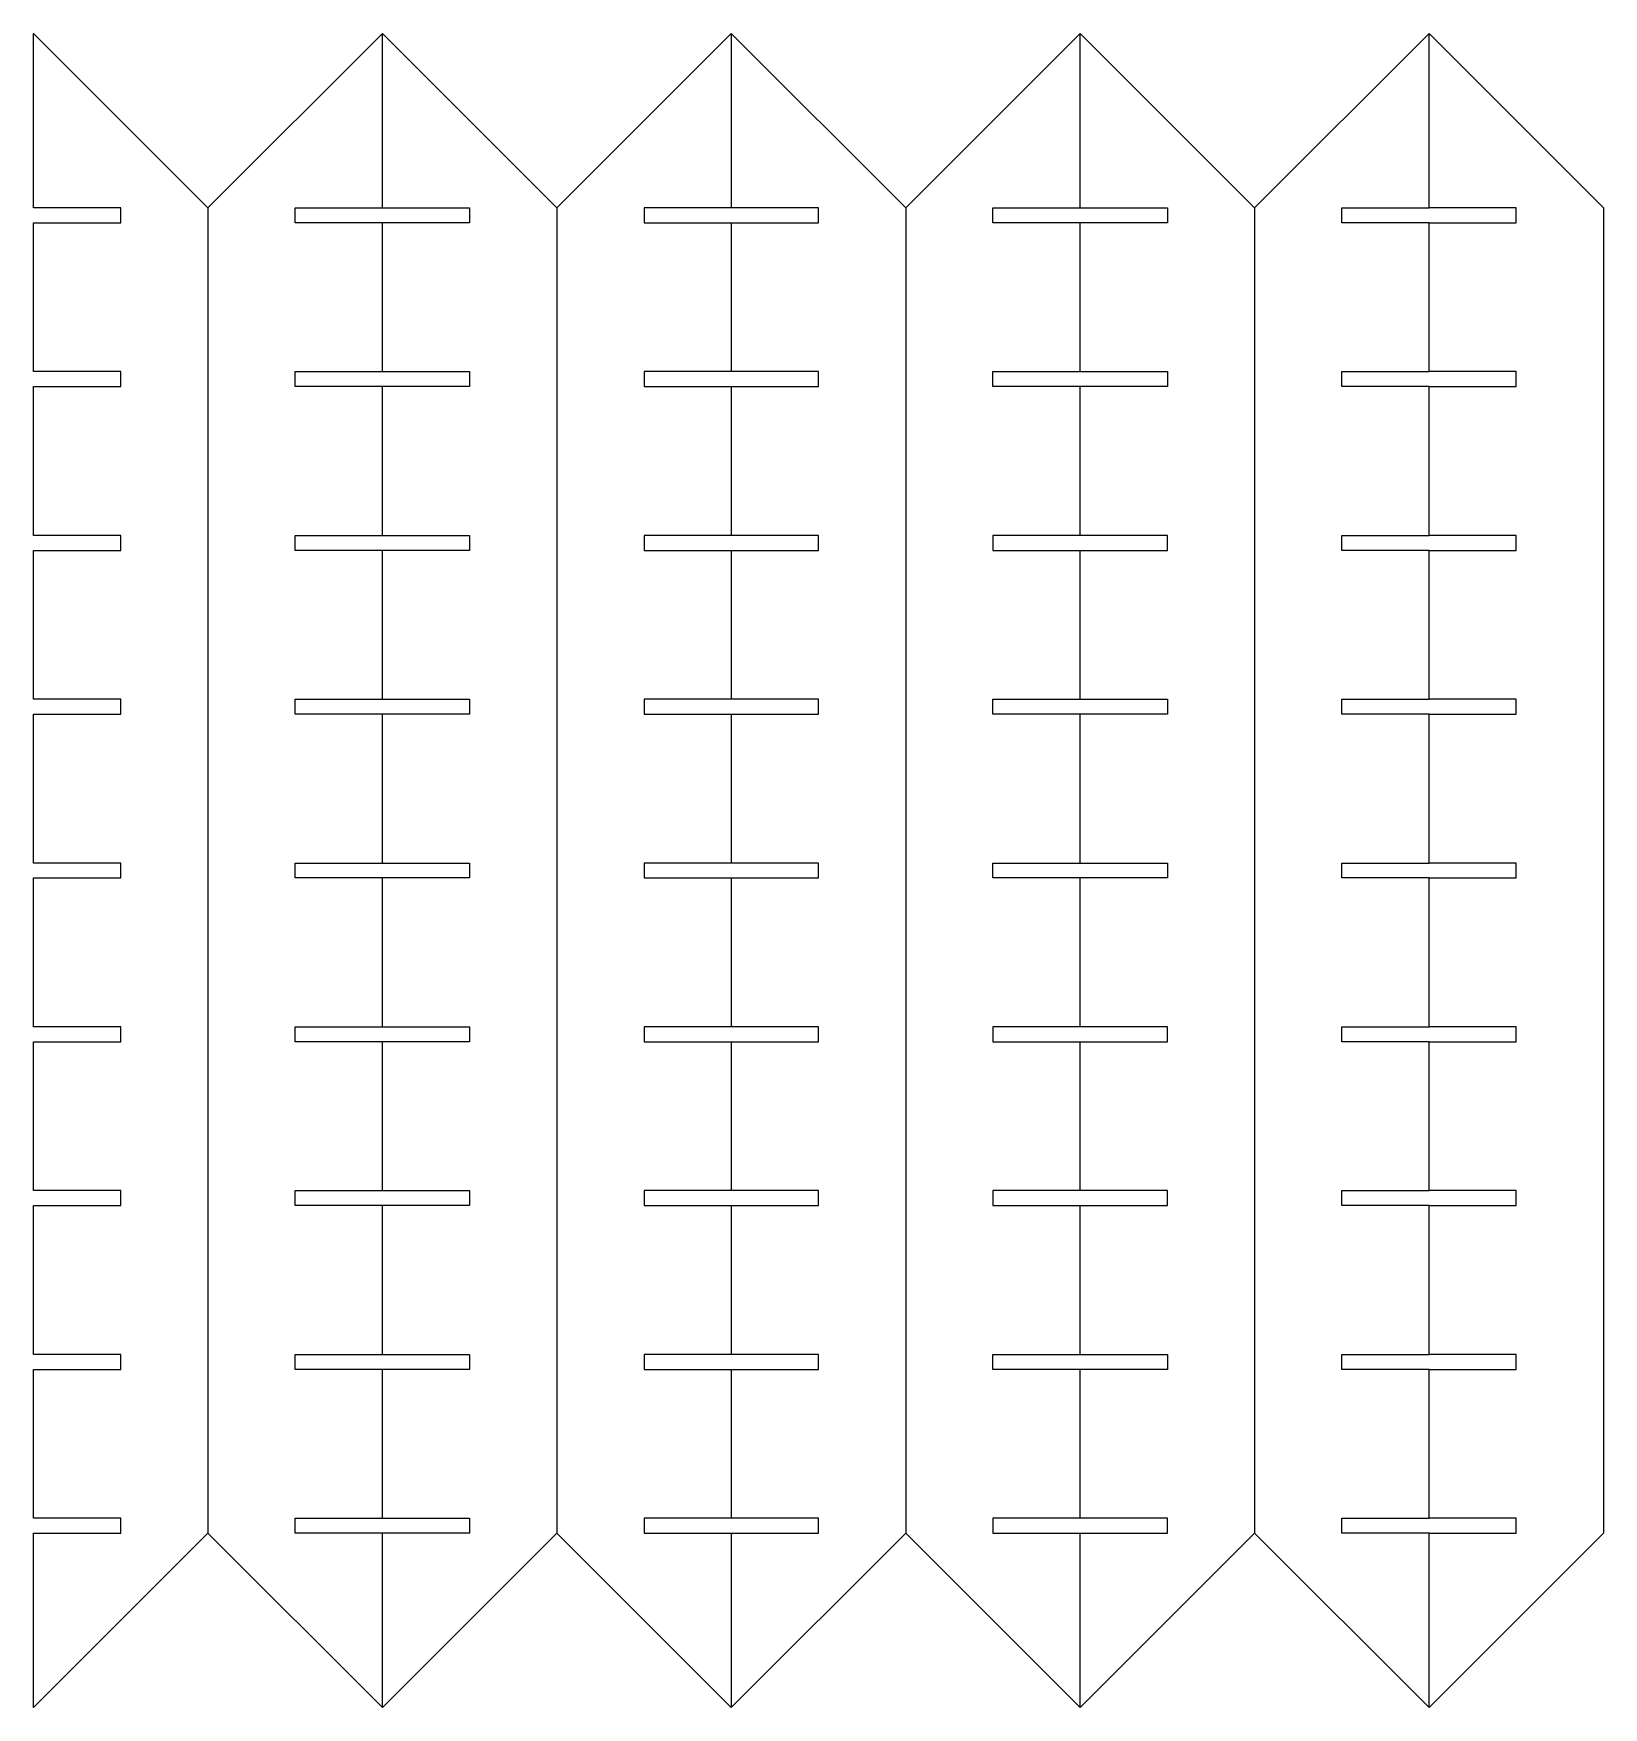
# Model space of a CAD drawing. Header units: millimetres. Extents: x 0 to 315, y 0 to 336.
import ezdxf

# ---------------------------------------------------------------- set-up
doc = ezdxf.new("R2010")
doc.units = ezdxf.units.MM
doc.layers.get('0').update_dxf_attribs({"linetype": 'CONTINUOUS'})

msp = doc.modelspace()

# ---------------------------------------------------------------- linework, layer by layer
for p, q in [((70, 301), (70, 336)), ((140, 336), (175, 301)), ((175, 301), (210, 336)), ((210, 301), (210, 336)), ((210, 336), (245, 301)), ((280, 336), (315, 301)), ((35, 301), (35, 35)), ((105, 301), (105, 35)), ((157.5, 301), (140, 301)), ((157.5, 298), (157.5, 301)), ((175, 301), (175, 35)), ((297.5, 301), (280, 301)), ((297.5, 298), (297.5, 301)), ((315, 301), (315, 35)), ((70, 268.13), (70, 298)), ((140, 298), (157.5, 298)), ((210, 268.13), (210, 298)), ((280, 298), (297.5, 298)), ((157.5, 268.13), (140, 268.13)), ((157.5, 265.12), (157.5, 268.13)), ((297.5, 268.13), (280, 268.13)), ((297.5, 265.12), (297.5, 268.13)), ((70, 235.25), (70, 265.12)), ((140, 265.12), (157.5, 265.12)), ((210, 235.25), (210, 265.12)), ((280, 265.12), (297.5, 265.12)), ((157.5, 235.25), (140, 235.25)), ((157.5, 232.25), (157.5, 235.25)), ((297.5, 235.25), (280, 235.25)), ((297.5, 232.25), (297.5, 235.25)), ((70, 202.38), (70, 232.25)), ((140, 232.25), (157.5, 232.25)), ((210, 202.38), (210, 232.25)), ((280, 232.25), (297.5, 232.25)), ((157.5, 202.38), (140, 202.38)), ((157.5, 199.37), (157.5, 202.38)), ((297.5, 202.38), (280, 202.38)), ((297.5, 199.37), (297.5, 202.38)), ((70, 169.5), (70, 199.37)), ((140, 199.37), (157.5, 199.37)), ((210, 169.5), (210, 199.37)), ((280, 199.37), (297.5, 199.37)), ((157.5, 169.5), (140, 169.5)), ((157.5, 166.5), (157.5, 169.5)), ((297.5, 169.5), (280, 169.5)), ((297.5, 166.5), (297.5, 169.5)), ((70, 136.63), (70, 166.5)), ((140, 166.5), (157.5, 166.5)), ((210, 136.63), (210, 166.5)), ((280, 166.5), (297.5, 166.5)), ((157.5, 136.63), (140, 136.63)), ((157.5, 133.62), (157.5, 136.63)), ((297.5, 136.63), (280, 136.63)), ((297.5, 133.62), (297.5, 136.63)), ((70, 103.75), (70, 133.62)), ((140, 133.62), (157.5, 133.62)), ((210, 103.75), (210, 133.62)), ((280, 133.62), (297.5, 133.62)), ((157.5, 103.75), (140, 103.75)), ((157.5, 100.75), (157.5, 103.75)), ((297.5, 103.75), (280, 103.75)), ((297.5, 100.75), (297.5, 103.75)), ((70, 70.88), (70, 100.75)), ((140, 100.75), (157.5, 100.75)), ((210, 70.88), (210, 100.75)), ((280, 100.75), (297.5, 100.75)), ((157.5, 70.88), (140, 70.88)), ((157.5, 67.87), (157.5, 70.88)), ((297.5, 70.88), (280, 70.88)), ((297.5, 67.87), (297.5, 70.88)), ((70, 38), (70, 67.87)), ((140, 67.87), (157.5, 67.87)), ((210, 38), (210, 67.87)), ((280, 67.87), (297.5, 67.87)), ((157.5, 38), (140, 38)), ((157.5, 35), (157.5, 38)), ((297.5, 38), (280, 38)), ((297.5, 35), (297.5, 38)), ((70, 0), (70, 35)), ((175, 35), (140, 0)), ((140, 35), (157.5, 35)), ((210, 0), (175, 35)), ((210, 0), (210, 35)), ((245, 35), (210, 0)), ((280, 35), (297.5, 35)), ((315, 35), (280, 0))]:
    msp.add_line(p, q)
for points in [[(17.5, 67.87), (17.5, 70.88), (0, 70.88), (0, 100.75), (17.5, 100.75), (17.5, 103.75), (0, 103.75), (0, 133.62), (17.5, 133.62), (17.5, 136.63), (0, 136.63), (0, 166.5), (17.5, 166.5), (17.5, 169.5), (0, 169.5), (0, 199.37), (17.5, 199.37), (17.5, 202.38), (0, 202.38), (0, 232.25), (17.5, 232.25), (17.5, 235.25), (0, 235.25), (0, 265.12), (17.5, 265.12), (17.5, 268.13), (0, 268.13), (0, 298), (17.5, 298), (17.5, 301), (0, 301), (0, 336), (35, 301), (70, 336), (105, 301), (140, 336), (140, 301), (122.5, 301), (122.5, 298), (140, 298), (140, 268.13), (122.5, 268.13), (122.5, 265.12), (140, 265.12), (140, 235.25), (122.5, 235.25), (122.5, 232.25), (140, 232.25), (140, 202.38), (122.5, 202.38), (122.5, 199.37), (140, 199.37), (140, 169.5), (122.5, 169.5), (122.5, 166.5), (140, 166.5), (140, 136.63), (122.5, 136.63), (122.5, 133.62), (140, 133.62), (140, 103.75), (122.5, 103.75), (122.5, 100.75), (140, 100.75), (140, 70.88), (122.5, 70.88), (122.5, 67.87), (140, 67.87), (140, 38), (122.5, 38), (122.5, 35), (140, 35), (140, 0), (105, 35), (70, 0), (35, 35), (0, 0), (0, 35), (17.5, 35), (17.5, 38), (0, 38), (0, 67.87)], [(280, 0), (280, 35), (262.5, 35), (262.5, 38), (280, 38), (280, 67.87), (262.5, 67.87), (262.5, 70.88), (280, 70.88), (280, 100.75), (262.5, 100.75), (262.5, 103.75), (280, 103.75), (280, 133.62), (262.5, 133.62), (262.5, 136.63), (280, 136.63), (280, 166.5), (262.5, 166.5), (262.5, 169.5), (280, 169.5), (280, 199.37), (262.5, 199.37), (262.5, 202.38), (280, 202.38), (280, 232.25), (262.5, 232.25), (262.5, 235.25), (280, 235.25), (280, 265.12), (262.5, 265.12), (262.5, 268.13), (280, 268.13), (280, 298), (262.5, 298), (262.5, 301), (280, 301), (280, 336), (245, 301), (245, 35)], [(70, 298), (52.5, 298), (52.5, 301), (70, 301), (87.5, 301), (87.5, 298)], [(192.5, 301), (210, 301), (227.5, 301), (227.5, 298), (210, 298), (192.5, 298)], [(52.5, 268.13), (70, 268.13), (87.5, 268.13), (87.5, 265.12), (70, 265.12), (52.5, 265.12)], [(192.5, 265.12), (192.5, 268.13), (210, 268.13), (227.5, 268.13), (227.5, 265.12), (210, 265.12)], [(52.5, 235.25), (70, 235.25), (87.5, 235.25), (87.5, 232.25), (70, 232.25), (52.5, 232.25)], [(227.5, 235.25), (210, 235.25), (192.5, 235.25), (192.5, 232.25), (210, 232.25), (227.5, 232.25)], [(70, 199.37), (52.5, 199.37), (52.5, 202.38), (70, 202.38), (87.5, 202.38), (87.5, 199.37)], [(192.5, 199.37), (192.5, 202.38), (210, 202.38), (227.5, 202.38), (227.5, 199.37), (210, 199.37)], [(52.5, 169.5), (70, 169.5), (87.5, 169.5), (87.5, 166.5), (70, 166.5), (52.5, 166.5)], [(210, 166.5), (192.5, 166.5), (192.5, 169.5), (210, 169.5), (227.5, 169.5), (227.5, 166.5)], [(52.5, 136.63), (70, 136.63), (87.5, 136.63), (87.5, 133.62), (70, 133.62), (52.5, 133.62)], [(210, 133.62), (227.5, 133.62), (227.5, 136.63), (210, 136.63), (192.5, 136.63), (192.5, 133.62)], [(70, 100.75), (52.5, 100.75), (52.5, 103.75), (70, 103.75), (87.5, 103.75), (87.5, 100.75)], [(227.5, 103.75), (210, 103.75), (192.5, 103.75), (192.5, 100.75), (210, 100.75), (227.5, 100.75)], [(52.5, 67.87), (52.5, 70.88), (70, 70.88), (87.5, 70.88), (87.5, 67.87), (70, 67.87)], [(210, 67.87), (192.5, 67.87), (192.5, 70.88), (210, 70.88), (227.5, 70.88), (227.5, 67.87)], [(52.5, 35), (52.5, 38), (70, 38), (87.5, 38), (87.5, 35), (70, 35)], [(210, 35), (227.5, 35), (227.5, 38), (210, 38), (192.5, 38), (192.5, 35)]]:
    msp.add_lwpolyline(points, close=True)

doc.saveas('drawing.dxf')
